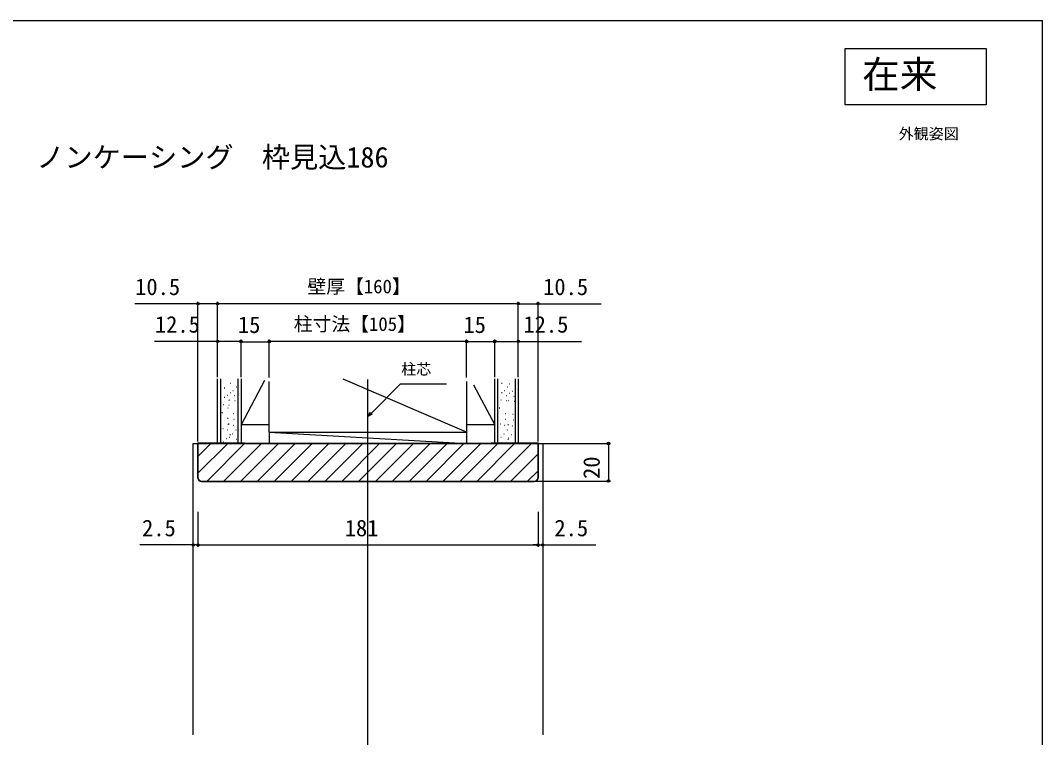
# Model space of a CAD drawing. Units: millimetres, scale not verified. Extents: x -525 to 525, y -784 to 780.
# Drawn here: x -19 to 525, y 365 to 746 of the extents above; entities that cross this region are included whole.
import ezdxf
from ezdxf.enums import TextEntityAlignment as Align

# ---------------------------------------------------------------- set-up
doc = ezdxf.new("R2010")
doc.units = ezdxf.units.MM
doc.header["$LTSCALE"] = 4
for name, color, linetype in [('0-1_USER1', 3, 'Continuous'), ('0-3_YKK_12', 2, 'Continuous'), ('0-4_YKK_D', 6, 'Continuous'), ('0-5_YKK_ZWAK', 7, 'Continuous'), ('0-6_YSS_K', 3, 'Continuous'), ('0-7_YSS_KE', 3, 'Continuous')]:
    doc.layers.add(name, color=color, linetype=linetype)
doc.styles.add('ＭＳ ゴシック', font='')
doc.styles.get('ＭＳ ゴシック').set_extended_font_data('MS Gothic')

msp = doc.modelspace()

# ---------------------------------------------------------------- linework, layer by layer
at = {"layer": '0-1_USER1'}
msp.add_lwpolyline([(420, 731.5), (495, 731.5), (495, 701.5), (420, 701.5)], close=True, dxfattribs=at)
at = {"layer": '0-3_YKK_12'}
for p, q in [((166.022, 209.616), (166.022, 555.33)), ((73.022, 521.33), (259.022, 521.33)), ((73.022, 366.33), (73.022, 521.33)), ((259.022, 521.33), (259.022, 366.33))]:
    msp.add_line(p, q, dxfattribs=at)
at = {"layer": '0-4_YKK_D'}
for p, q in [((75.522, 522.33), (75.522, 596.701)), ((86.022, 556.701), (86.022, 596.701)), ((246.022, 595.701), (86.022, 595.701)), ((246.022, 556.701), (246.022, 596.701)), ((256.522, 522.33), (256.522, 596.701)), ((86.022, 556.701), (86.022, 576.701)), ((98.522, 556.701), (98.522, 576.701)), ((113.522, 556.508), (113.522, 576.701)), ((218.522, 556.508), (218.522, 576.701)), ((233.522, 556.701), (233.522, 576.701)), ((246.022, 556.701), (246.022, 576.701)), ((98.522, 558.848), (98.522, 576.508)), ((98.522, 575.508), (113.522, 575.508)), ((113.522, 559.436), (113.522, 576.508)), ((218.522, 575.701), (113.522, 575.701)), ((218.522, 559.436), (218.522, 576.508)), ((233.522, 575.508), (218.522, 575.508)), ((233.522, 559.436), (233.522, 576.508)), ((257.522, 521.33), (295.022, 521.33)), ((294.022, 521.33), (294.022, 501.33)), ((255.522, 501.33), (295.022, 501.33)), ((75.522, 484.91), (75.522, 466.33)), ((75.522, 484.91), (75.522, 466.33)), ((256.522, 484.91), (256.522, 466.33)), ((256.522, 484.91), (256.522, 466.33)), ((73.022, 467.33), (44.694, 467.33)), ((75.522, 467.33), (73.022, 467.33)), ((75.522, 467.33), (256.522, 467.33)), ((75.522, 467.33), (78.072, 467.33)), ((256.522, 467.33), (253.972, 467.33)), ((256.522, 467.33), (259.022, 467.33)), ((259.022, 467.33), (287.349, 467.33))]:
    msp.add_line(p, q, dxfattribs=at)
for points in [[(86.022, 595.701), (75.522, 595.701), (41.972, 595.701)], [(246.022, 595.701), (256.522, 595.701), (290.072, 595.701)], [(98.522, 575.701), (86.022, 575.701), (52.472, 575.701)], [(233.522, 575.701), (246.022, 575.701), (279.572, 575.701)], [(166.022, 535.664), (167.825, 537.467), (183.381, 553.023), (207.773, 553.023)], [(168.309, 536.984), (166.022, 535.664), (167.342, 537.951)]]:
    msp.add_lwpolyline(points, dxfattribs=at)
for centre in [(75.522, 595.701), (86.022, 595.701), (86.022, 595.701), (246.022, 595.701), (246.022, 595.701), (256.522, 595.701), (86.022, 575.701), (98.522, 575.701), (98.522, 575.508), (113.522, 575.701), (113.522, 575.508), (218.522, 575.701), (218.522, 575.508), (233.522, 575.701), (233.522, 575.508), (246.022, 575.701), (294.022, 521.33), (294.022, 501.33), (73.022, 467.33), (75.522, 467.33), (75.522, 467.33), (256.522, 467.33), (256.522, 467.33), (259.022, 467.33)]:
    msp.add_circle(centre, 0.637, dxfattribs=at)
at = {"layer": '0-5_YKK_ZWAK'}
msp.add_line((-525, 746.5), (525, 746.5), dxfattribs=at)
msp.add_lwpolyline([(-525, -783.5), (525, -783.5), (525, 746.5)], dxfattribs=at)
at = {"layer": '0-6_YSS_K'}
for p, q in [((86.022, 521.33), (86.022, 555.701)), ((87.522, 555.701), (87.522, 521.33)), ((97.022, 521.33), (97.022, 555.701)), ((98.522, 555.701), (98.522, 521.33)), ((111.003, 554.804), (98.522, 531.33)), ((218.522, 527.33), (152.774, 555.508)), ((233.522, 521.33), (233.522, 555.701)), ((235.022, 555.701), (235.022, 521.33)), ((244.522, 521.33), (244.522, 555.701)), ((246.022, 555.701), (246.022, 521.33)), ((89.566, 550.993), (89.766, 550.993)), ((92.656, 553.489), (92.856, 553.489)), ((94.114, 549.565), (94.314, 549.565)), ((95.796, 551.583), (95.996, 551.583)), ((113.522, 527.33), (113.522, 554.356)), ((218.523, 554.356), (218.522, 527.33)), ((222.207, 552.61), (233.522, 531.33)), ((237.156, 553.489), (237.356, 553.489)), ((238.614, 549.565), (238.814, 549.565)), ((240.296, 551.583), (240.496, 551.583)), ((241.317, 553.133), (241.517, 553.133)), ((244.457, 551.226), (244.657, 551.226)), ((89.566, 546.059), (89.766, 546.059)), ((91.024, 547.068), (91.224, 547.068)), ((91.921, 544.377), (92.121, 544.377)), ((92.208, 544.518), (92.408, 544.518)), ((92.656, 548.555), (92.856, 548.555)), ((95.011, 546.873), (95.211, 546.873)), ((95.123, 544.182), (95.323, 544.182)), ((236.708, 544.518), (236.908, 544.518)), ((237.156, 548.555), (237.356, 548.555)), ((239.511, 546.873), (239.711, 546.873)), ((239.623, 544.182), (239.823, 544.182)), ((240.868, 544.161), (241.068, 544.161)), ((241.317, 548.199), (241.517, 548.199)), ((242.775, 549.208), (242.975, 549.208)), ((243.672, 546.516), (243.872, 546.516)), ((89.117, 542.022), (89.317, 542.022)), ((91.423, 540.257), (91.623, 540.257)), ((92.033, 541.685), (92.233, 541.685)), ((235.923, 540.257), (236.123, 540.257)), ((243.784, 543.825), (243.984, 543.825)), ((88.332, 537.76), (88.532, 537.76)), ((91.36, 534.845), (91.56, 534.845)), ((94.451, 537.341), (94.651, 537.341)), ((94.563, 534.201), (94.763, 534.201)), ((238.951, 537.341), (239.151, 537.341)), ((239.063, 534.201), (239.263, 534.201)), ((243.111, 536.984), (243.311, 536.984)), ((243.223, 533.844), (243.423, 533.844)), ((88.781, 529.238), (88.981, 529.238)), ((91.136, 528.565), (91.336, 528.565)), ((91.472, 531.705), (91.672, 531.705)), ((91.871, 531.734), (92.071, 531.734)), ((94.226, 531.061), (94.426, 531.061)), ((95.684, 528.594), (95.884, 528.594)), ((113.522, 531.33), (98.522, 531.33)), ((233.522, 531.33), (218.522, 531.33)), ((236.371, 531.734), (236.571, 531.734)), ((238.726, 531.061), (238.926, 531.061)), ((240.184, 528.594), (240.384, 528.594)), ((240.532, 531.377), (240.732, 531.377)), ((242.887, 530.704), (243.087, 530.704)), ((244.345, 528.237), (244.545, 528.237)), ((89.117, 522.173), (89.317, 522.173)), ((90.687, 523.967), (90.887, 523.967)), ((92.208, 524.669), (92.408, 524.669)), ((92.594, 526.098), (92.794, 526.098)), ((93.778, 526.463), (93.978, 526.463)), ((96.021, 523.66), (96.221, 523.66)), ((113.522, 527.33), (218.522, 527.33)), ((113.522, 527.33), (218.522, 521.33)), ((113.522, 527.33), (218.522, 527.33)), ((113.522, 527.33), (113.522, 521.33)), ((218.522, 527.33), (218.522, 521.33)), ((236.708, 524.669), (236.908, 524.669)), ((238.278, 526.463), (238.478, 526.463)), ((240.521, 523.66), (240.721, 523.66)), ((240.868, 524.312), (241.068, 524.312)), ((242.438, 526.106), (242.638, 526.106)), ((75.522, 514.442), (82.41, 521.33)), ((75.522, 505.462), (91.39, 521.33)), ((80.37, 501.33), (100.37, 521.33)), ((86.022, 521.33), (98.522, 521.33)), ((89.35, 501.33), (109.35, 521.33)), ((98.331, 501.33), (118.331, 521.33)), ((100.322, 521.33), (100.322, 521.53)), ((230.522, 521.33), (101.522, 521.33)), ((107.311, 501.33), (127.311, 521.33)), ((113.522, 521.33), (218.522, 521.33)), ((116.291, 501.33), (136.291, 521.33)), ((125.271, 501.33), (145.271, 521.33)), ((134.252, 501.33), (154.252, 521.33)), ((143.232, 501.33), (163.232, 521.33)), ((152.212, 501.33), (172.212, 521.33)), ((161.192, 501.33), (181.192, 521.33)), ((170.173, 501.33), (190.173, 521.33)), ((179.153, 501.33), (199.153, 521.33)), ((188.133, 501.33), (208.133, 521.33)), ((197.113, 501.33), (217.113, 521.33)), ((206.094, 501.33), (226.094, 521.33)), ((215.074, 501.33), (235.074, 521.33)), ((224.054, 501.33), (244.054, 521.33)), ((231.722, 521.53), (231.722, 521.33)), ((233.034, 501.33), (253.034, 521.33)), ((233.522, 521.33), (246.022, 521.33)), ((242.015, 501.33), (256.522, 515.837)), ((250.995, 501.33), (256.522, 506.857)), ((77.522, 501.13), (254.522, 501.13))]:
    msp.add_line(p, q, dxfattribs=at)
for points in [[(100.322, 521.53), (75.322, 521.53), (75.322, 503.33)], [(256.722, 503.33), (256.722, 521.53), (231.722, 521.53)]]:
    msp.add_lwpolyline(points, dxfattribs=at)
for centre, start, end in [((77.522, 503.33), 180, 270), ((254.522, 503.33), 270, 0)]:
    msp.add_arc(centre, 2.2, start, end, dxfattribs=at)
at = {"layer": '0-7_YSS_KE'}
msp.add_line((77.522, 501.33), (254.522, 501.33), dxfattribs=at)
msp.add_lwpolyline([(256.522, 503.33), (256.522, 521.33), (75.522, 521.33), (75.522, 503.33)], dxfattribs=at)
for centre, start, end in [((77.522, 503.33), 180, 270), ((254.522, 503.33), 270, 0)]:
    msp.add_arc(centre, 2, start, end, dxfattribs=at)

# ---------------------------------------------------------------- texts
at = {"layer": '0-1_USER1', "style": 'ＭＳ ゴシック'}
for s, height, p in [('在来', 14.66, (429.008, 706.047)), ('外観姿図', 5.865, (448.424, 681.5)), ('\u3000 ノンケーシング\u3000枠見込186', 11, (-33, 664.926))]:
    msp.add_text(s, height=height, dxfattribs=at).set_placement(p, align=Align.BOTTOM_LEFT)
at = {"layer": '0-4_YKK_D', "style": 'ＭＳ ゴシック'}
for s, height, p in [('壁厚【160】', 7.331, (133.806, 599.064)), ('10.5', 8.798, (42.131, 597.701)), ('10.5', 8.798, (259.231, 597.701)), ('12.5', 8.798, (52.631, 577.701)), ('15', 8.798, (96.817, 577.508)), ('柱寸法【105】', 7.331, (126.562, 579.064)), ('15', 8.798, (216.817, 577.508)), ('12.5', 8.798, (248.731, 577.701)), ('柱芯', 5.865, (183.711, 556.231)), ('2.5', 8.798, (45.808, 469.33)), ('181', 8.798, (153.647, 469.33)), ('2.5', 8.798, (265.235, 469.33))]:
    msp.add_text(s, height=height, dxfattribs=at).set_placement(p, align=Align.BOTTOM_LEFT)
msp.add_text('20', height=8.798, rotation=90, dxfattribs=at).set_placement((292.022, 502.466), align=Align.BOTTOM_LEFT)

doc.saveas('drawing.dxf')
